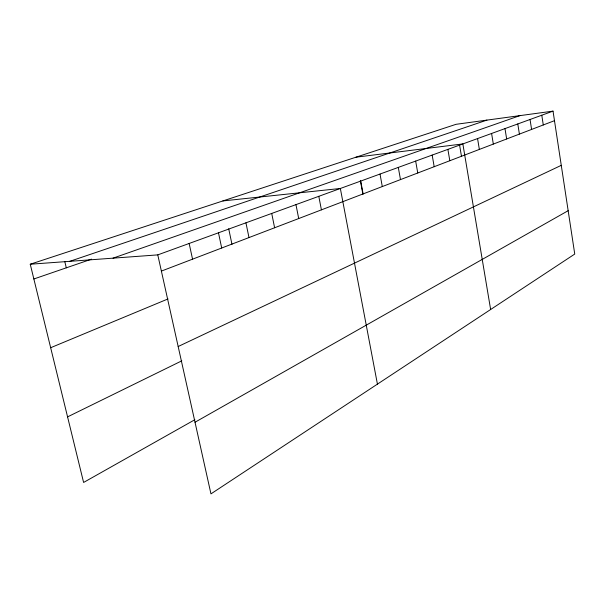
<?xml version="1.0" encoding="UTF-8"?>
<svg xmlns="http://www.w3.org/2000/svg" width="605" height="605" viewBox="0 0 605 605"><rect width="100%" height="100%" fill="white"/><g stroke="black" fill="none" stroke-linecap="round" stroke-linejoin="round"><path stroke-width="0.91" d="M195.014 422.237L568.163 210.691M194.886 419.689L83.603 482.45L30.25 264.226L456.079 124.305L553.03 111.131L574.75 254.055L210.956 493.869L157.776 254.879L30.25 264.226M67.571 416.875L181.795 360.837M178.172 346.521L561.274 165.346M50.661 347.716L168.024 298.923M161.384 271.093L554.483 120.675M157.776 254.879L553.03 111.131M113.037 258.154L519.861 115.638M33.857 278.981L91.559 259.144M69.756 261.33L486.919 120.115M356.012 157.187L462.855 143.929L490.632 309.503M222.874 200.936L340.35 188.48L377.429 384.13M64.796 261.564L66.293 267.834M189.153 243.467L192.556 259.167M218.481 232.804L221.695 248.012M228.705 228.751L231.98 244.367M245.94 222.814L248.988 237.568M271.721 213.436L274.609 227.767M295.958 204.626L298.711 218.549M318.797 196.315L321.414 209.859M360.724 181.069L363.113 193.902M360.33 180.426L362.887 194.182M380.016 174.058L382.292 186.559M398.302 167.404L400.487 179.602M415.665 161.089L417.76 172.992M432.174 155.084L434.186 166.708M447.882 149.375L449.817 160.726M459.611 145.268L461.464 156.287M477.564 138.575L479.357 149.42M491.6 133.478L493.325 144.073M504.993 128.6L506.657 138.976M517.797 123.949L519.4 134.098M530.048 119.487L531.598 129.432M541.785 115.222L543.282 124.963"/></g></svg>
